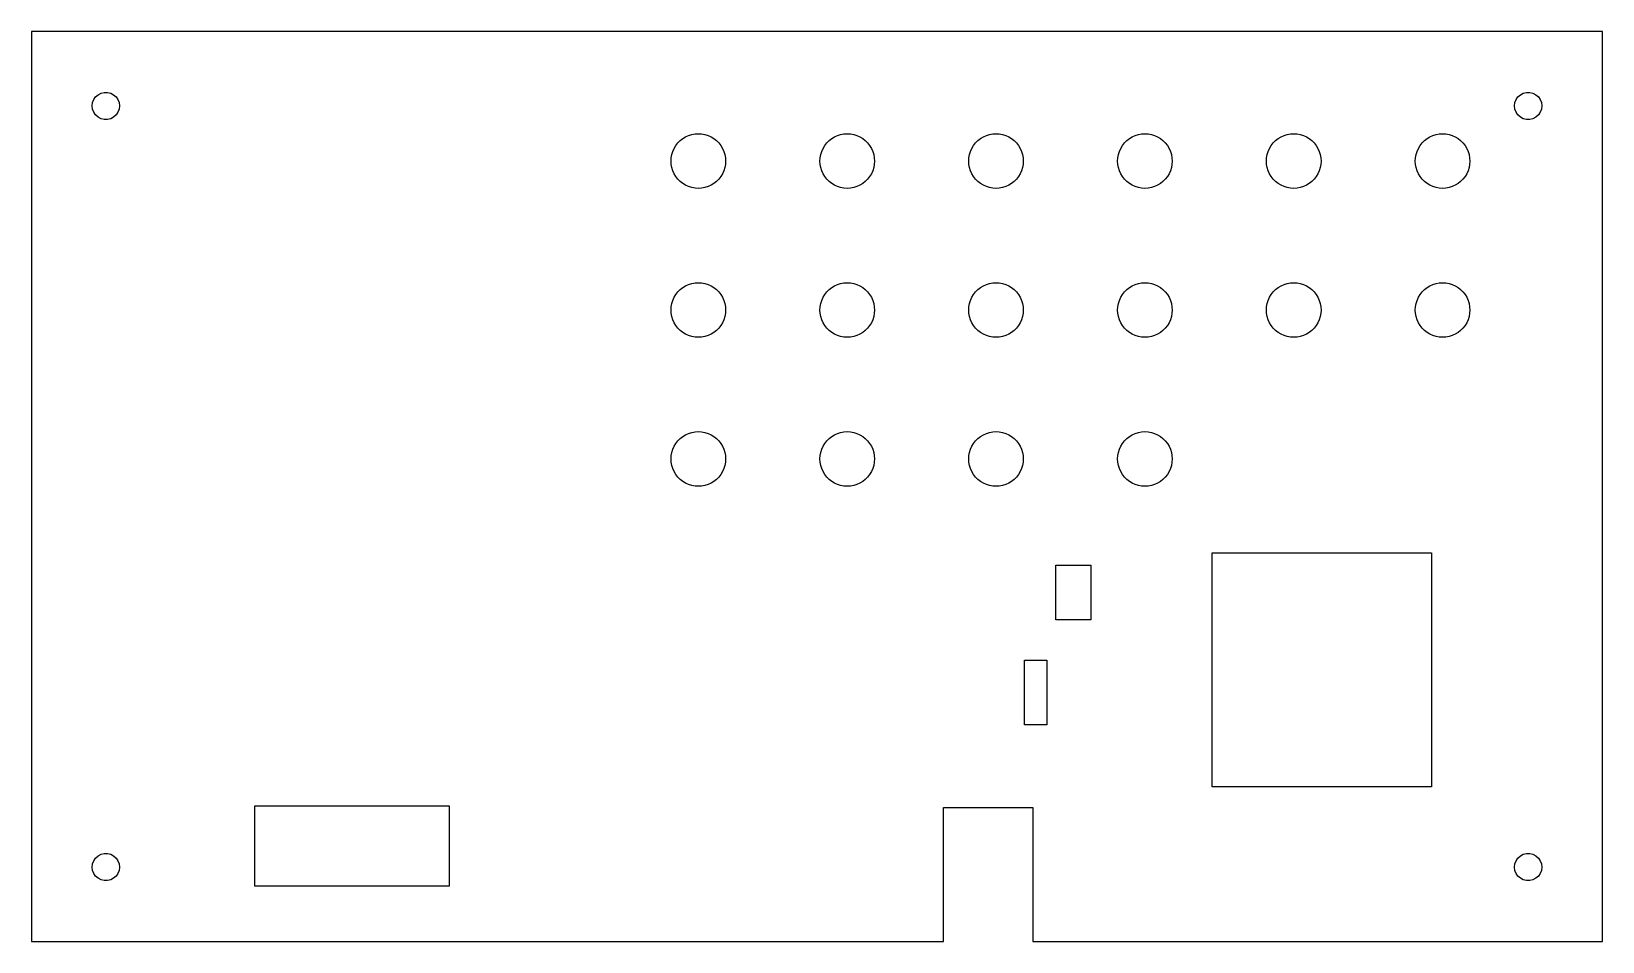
# Model space of a CAD drawing. Header units: metres. Extents: x -5 to 185, y -120 to -10.
import ezdxf

# ---------------------------------------------------------------- set-up
doc = ezdxf.new("R2010")
doc.units = ezdxf.units.M

msp = doc.modelspace()

# ---------------------------------------------------------------- linework, layer by layer
for p, q in [((185, -10), (-5, -10)), ((-5, -10), (-5, -120)), ((185, -120), (185, -10)), ((2.35, -19), (2.3979, -18.6051)), ((2.3979, -19.3949), (2.35, -19)), ((2.3979, -18.6051), (2.539, -18.2332)), ((2.539, -18.2332), (2.7649, -17.9058)), ((2.7649, -17.9058), (3.0627, -17.6421)), ((3.0627, -17.6421), (3.4149, -17.4572)), ((3.4149, -17.4572), (3.8011, -17.362)), ((3.8011, -17.362), (4.1989, -17.362)), ((4.1989, -17.362), (4.5851, -17.4572)), ((4.5851, -17.4572), (4.9373, -17.6421)), ((4.9373, -17.6421), (5.235, -17.9058)), ((5.235, -17.9058), (5.461, -18.2332)), ((5.461, -18.2332), (5.6021, -18.6051)), ((5.6021, -18.6051), (5.65, -19)), ((5.65, -19), (5.6021, -19.3949)), ((174.35, -19), (174.398, -18.6051)), ((174.398, -19.3949), (174.35, -19)), ((174.398, -18.6051), (174.539, -18.2332)), ((174.539, -18.2332), (174.765, -17.9058)), ((174.765, -17.9058), (175.063, -17.6421)), ((175.063, -17.6421), (175.415, -17.4572)), ((175.415, -17.4572), (175.801, -17.362)), ((175.801, -17.362), (176.199, -17.362)), ((176.199, -17.362), (176.585, -17.4572)), ((176.585, -17.4572), (176.937, -17.6421)), ((176.937, -17.6421), (177.235, -17.9058)), ((177.235, -17.9058), (177.461, -18.2332)), ((177.461, -18.2332), (177.602, -18.6051)), ((177.602, -18.6051), (177.65, -19)), ((177.65, -19), (177.602, -19.3949)), ((2.539, -19.7668), (2.3979, -19.3949)), ((2.7649, -20.0941), (2.539, -19.7668)), ((3.0627, -20.3579), (2.7649, -20.0941)), ((3.4149, -20.5428), (3.0627, -20.3579)), ((3.8011, -20.638), (3.4149, -20.5428)), ((4.1989, -20.638), (3.8011, -20.638)), ((4.5851, -20.5428), (4.1989, -20.638)), ((4.9373, -20.3579), (4.5851, -20.5428)), ((5.235, -20.0941), (4.9373, -20.3579)), ((5.461, -19.7668), (5.235, -20.0941)), ((5.6021, -19.3949), (5.461, -19.7668)), ((174.539, -19.7668), (174.398, -19.3949)), ((174.765, -20.0941), (174.539, -19.7668)), ((175.063, -20.3579), (174.765, -20.0941)), ((175.415, -20.5428), (175.063, -20.3579)), ((175.801, -20.638), (175.415, -20.5428)), ((176.199, -20.638), (175.801, -20.638)), ((176.585, -20.5428), (176.199, -20.638)), ((176.937, -20.3579), (176.585, -20.5428)), ((177.235, -20.0941), (176.937, -20.3579)), ((177.461, -19.7668), (177.235, -20.0941)), ((177.602, -19.3949), (177.461, -19.7668)), ((73.7754, -22.9541), (74.1164, -22.748)), ((74.1164, -22.748), (74.4798, -22.5844)), ((74.4798, -22.5844), (74.8603, -22.4659)), ((74.8603, -22.4659), (75.2522, -22.3941)), ((75.2522, -22.3941), (75.65, -22.37)), ((75.65, -22.37), (76.0478, -22.3941)), ((76.0478, -22.3941), (76.4397, -22.4659)), ((76.4397, -22.4659), (76.8202, -22.5844)), ((76.8202, -22.5844), (77.1836, -22.748)), ((77.1836, -22.748), (77.5246, -22.9541)), ((91.7754, -22.9541), (92.1164, -22.748)), ((92.1164, -22.748), (92.4798, -22.5844)), ((92.4798, -22.5844), (92.8603, -22.4659)), ((92.8603, -22.4659), (93.2522, -22.3941)), ((93.2522, -22.3941), (93.65, -22.37)), ((93.65, -22.37), (94.0478, -22.3941)), ((94.0478, -22.3941), (94.4397, -22.4659)), ((94.4397, -22.4659), (94.8202, -22.5844)), ((94.8202, -22.5844), (95.1836, -22.748)), ((95.1836, -22.748), (95.5246, -22.9541)), ((109.775, -22.9541), (110.116, -22.748)), ((110.116, -22.748), (110.48, -22.5844)), ((110.48, -22.5844), (110.86, -22.4659)), ((110.86, -22.4659), (111.252, -22.3941)), ((111.252, -22.3941), (111.65, -22.37)), ((111.65, -22.37), (112.048, -22.3941)), ((112.048, -22.3941), (112.44, -22.4659)), ((112.44, -22.4659), (112.82, -22.5844)), ((112.82, -22.5844), (113.184, -22.748)), ((113.184, -22.748), (113.525, -22.9541)), ((127.775, -22.9541), (128.116, -22.748)), ((128.116, -22.748), (128.48, -22.5844)), ((128.48, -22.5844), (128.86, -22.4659)), ((128.86, -22.4659), (129.252, -22.3941)), ((129.252, -22.3941), (129.65, -22.37)), ((129.65, -22.37), (130.048, -22.3941)), ((130.048, -22.3941), (130.44, -22.4659)), ((130.44, -22.4659), (130.82, -22.5844)), ((130.82, -22.5844), (131.184, -22.748)), ((131.184, -22.748), (131.525, -22.9541)), ((145.775, -22.9541), (146.116, -22.748)), ((146.116, -22.748), (146.48, -22.5844)), ((146.48, -22.5844), (146.86, -22.4659)), ((146.86, -22.4659), (147.252, -22.3941)), ((147.252, -22.3941), (147.65, -22.37)), ((147.65, -22.37), (148.048, -22.3941)), ((148.048, -22.3941), (148.44, -22.4659)), ((148.44, -22.4659), (148.82, -22.5844)), ((148.82, -22.5844), (149.184, -22.748)), ((149.184, -22.748), (149.525, -22.9541)), ((163.775, -22.9541), (164.116, -22.748)), ((164.116, -22.748), (164.48, -22.5844)), ((164.48, -22.5844), (164.86, -22.4659)), ((164.86, -22.4659), (165.252, -22.3941)), ((165.252, -22.3941), (165.65, -22.37)), ((165.65, -22.37), (166.048, -22.3941)), ((166.048, -22.3941), (166.44, -22.4659)), ((166.44, -22.4659), (166.82, -22.5844)), ((166.82, -22.5844), (167.184, -22.748)), ((167.184, -22.748), (167.525, -22.9541)), ((72.4459, -24.8802), (72.5644, -24.4998)), ((72.5644, -24.4998), (72.728, -24.1364)), ((72.728, -24.1364), (72.9341, -23.7954)), ((72.9341, -23.7954), (73.1799, -23.4817)), ((73.1799, -23.4817), (73.4617, -23.1999)), ((73.4617, -23.1999), (73.7754, -22.9541)), ((77.5246, -22.9541), (77.8383, -23.1999)), ((77.8383, -23.1999), (78.1201, -23.4817)), ((78.1201, -23.4817), (78.3658, -23.7954)), ((78.3658, -23.7954), (78.572, -24.1364)), ((78.572, -24.1364), (78.7355, -24.4998)), ((78.7355, -24.4998), (78.8541, -24.8802)), ((90.4459, -24.8802), (90.5644, -24.4998)), ((90.5644, -24.4998), (90.728, -24.1364)), ((90.728, -24.1364), (90.9341, -23.7954)), ((90.9341, -23.7954), (91.1799, -23.4817)), ((91.1799, -23.4817), (91.4617, -23.1999)), ((91.4617, -23.1999), (91.7754, -22.9541)), ((95.5246, -22.9541), (95.8383, -23.1999)), ((95.8383, -23.1999), (96.1201, -23.4817)), ((96.1201, -23.4817), (96.3658, -23.7954)), ((96.3658, -23.7954), (96.572, -24.1364)), ((96.572, -24.1364), (96.7355, -24.4998)), ((96.7355, -24.4998), (96.8541, -24.8802)), ((108.446, -24.8802), (108.564, -24.4998)), ((108.564, -24.4998), (108.728, -24.1364)), ((108.728, -24.1364), (108.934, -23.7954)), ((108.934, -23.7954), (109.18, -23.4817)), ((109.18, -23.4817), (109.462, -23.1999)), ((109.462, -23.1999), (109.775, -22.9541)), ((113.525, -22.9541), (113.838, -23.1999)), ((113.838, -23.1999), (114.12, -23.4817)), ((114.12, -23.4817), (114.366, -23.7954)), ((114.366, -23.7954), (114.572, -24.1364)), ((114.572, -24.1364), (114.736, -24.4998)), ((114.736, -24.4998), (114.854, -24.8802)), ((126.446, -24.8802), (126.564, -24.4998)), ((126.564, -24.4998), (126.728, -24.1364)), ((126.728, -24.1364), (126.934, -23.7954)), ((126.934, -23.7954), (127.18, -23.4817)), ((127.18, -23.4817), (127.462, -23.1999)), ((127.462, -23.1999), (127.775, -22.9541)), ((131.525, -22.9541), (131.838, -23.1999)), ((131.838, -23.1999), (132.12, -23.4817)), ((132.12, -23.4817), (132.366, -23.7954)), ((132.366, -23.7954), (132.572, -24.1364)), ((132.572, -24.1364), (132.736, -24.4998)), ((132.736, -24.4998), (132.854, -24.8802)), ((144.446, -24.8802), (144.564, -24.4998)), ((144.564, -24.4998), (144.728, -24.1364)), ((144.728, -24.1364), (144.934, -23.7954)), ((144.934, -23.7954), (145.18, -23.4817)), ((145.18, -23.4817), (145.462, -23.1999)), ((145.462, -23.1999), (145.775, -22.9541)), ((149.525, -22.9541), (149.838, -23.1999)), ((149.838, -23.1999), (150.12, -23.4817)), ((150.12, -23.4817), (150.366, -23.7954)), ((150.366, -23.7954), (150.572, -24.1364)), ((150.572, -24.1364), (150.736, -24.4998)), ((150.736, -24.4998), (150.854, -24.8802)), ((162.446, -24.8802), (162.564, -24.4998)), ((162.564, -24.4998), (162.728, -24.1364)), ((162.728, -24.1364), (162.934, -23.7954)), ((162.934, -23.7954), (163.18, -23.4817)), ((163.18, -23.4817), (163.462, -23.1999)), ((163.462, -23.1999), (163.775, -22.9541)), ((167.525, -22.9541), (167.838, -23.1999)), ((167.838, -23.1999), (168.12, -23.4817)), ((168.12, -23.4817), (168.366, -23.7954)), ((168.366, -23.7954), (168.572, -24.1364)), ((168.572, -24.1364), (168.736, -24.4998)), ((168.736, -24.4998), (168.854, -24.8802)), ((72.35, -25.67), (72.3741, -25.2722)), ((72.3741, -26.0678), (72.35, -25.67)), ((72.3741, -25.2722), (72.4459, -24.8802)), ((72.4459, -26.4597), (72.3741, -26.0678)), ((72.5644, -26.8402), (72.4459, -26.4597)), ((78.8541, -26.4597), (78.7355, -26.8402)), ((78.8541, -24.8802), (78.9259, -25.2722)), ((78.9259, -26.0678), (78.8541, -26.4597)), ((78.9259, -25.2722), (78.95, -25.67)), ((78.95, -25.67), (78.9259, -26.0678)), ((90.35, -25.67), (90.3741, -25.2722)), ((90.3741, -26.0678), (90.35, -25.67)), ((90.3741, -25.2722), (90.4459, -24.8802)), ((90.4459, -26.4597), (90.3741, -26.0678)), ((90.5644, -26.8402), (90.4459, -26.4597)), ((96.8541, -26.4597), (96.7355, -26.8402)), ((96.8541, -24.8802), (96.9259, -25.2722)), ((96.9259, -26.0678), (96.8541, -26.4597)), ((96.9259, -25.2722), (96.95, -25.67)), ((96.95, -25.67), (96.9259, -26.0678)), ((108.35, -25.67), (108.374, -25.2722)), ((108.374, -26.0678), (108.35, -25.67)), ((108.374, -25.2722), (108.446, -24.8802)), ((108.446, -26.4597), (108.374, -26.0678)), ((108.564, -26.8402), (108.446, -26.4597)), ((114.854, -26.4597), (114.736, -26.8402)), ((114.854, -24.8802), (114.926, -25.2722)), ((114.926, -26.0678), (114.854, -26.4597)), ((114.926, -25.2722), (114.95, -25.67)), ((114.95, -25.67), (114.926, -26.0678)), ((126.35, -25.67), (126.374, -25.2722)), ((126.374, -26.0678), (126.35, -25.67)), ((126.374, -25.2722), (126.446, -24.8802)), ((126.446, -26.4597), (126.374, -26.0678)), ((126.564, -26.8402), (126.446, -26.4597)), ((132.854, -26.4597), (132.736, -26.8402)), ((132.854, -24.8802), (132.926, -25.2722)), ((132.926, -26.0678), (132.854, -26.4597)), ((132.926, -25.2722), (132.95, -25.67)), ((132.95, -25.67), (132.926, -26.0678)), ((144.35, -25.67), (144.374, -25.2722)), ((144.374, -26.0678), (144.35, -25.67)), ((144.374, -25.2722), (144.446, -24.8802)), ((144.446, -26.4597), (144.374, -26.0678)), ((144.564, -26.8402), (144.446, -26.4597)), ((150.854, -26.4597), (150.736, -26.8402)), ((150.854, -24.8802), (150.926, -25.2722)), ((150.926, -26.0678), (150.854, -26.4597)), ((150.926, -25.2722), (150.95, -25.67)), ((150.95, -25.67), (150.926, -26.0678)), ((162.35, -25.67), (162.374, -25.2722)), ((162.374, -26.0678), (162.35, -25.67)), ((162.374, -25.2722), (162.446, -24.8802)), ((162.446, -26.4597), (162.374, -26.0678)), ((162.564, -26.8402), (162.446, -26.4597)), ((168.854, -26.4597), (168.736, -26.8402)), ((168.854, -24.8802), (168.926, -25.2722)), ((168.926, -26.0678), (168.854, -26.4597)), ((168.926, -25.2722), (168.95, -25.67)), ((168.95, -25.67), (168.926, -26.0678)), ((72.728, -27.2036), (72.5644, -26.8402)), ((72.9341, -27.5446), (72.728, -27.2036)), ((73.1799, -27.8583), (72.9341, -27.5446)), ((73.4617, -28.1401), (73.1799, -27.8583)), ((73.7754, -28.3858), (73.4617, -28.1401)), ((74.1164, -28.592), (73.7754, -28.3858)), ((77.5246, -28.3858), (77.1836, -28.592)), ((77.8383, -28.1401), (77.5246, -28.3858)), ((78.1201, -27.8583), (77.8383, -28.1401)), ((78.3658, -27.5446), (78.1201, -27.8583)), ((78.572, -27.2036), (78.3658, -27.5446)), ((78.7355, -26.8402), (78.572, -27.2036)), ((90.728, -27.2036), (90.5644, -26.8402)), ((90.9341, -27.5446), (90.728, -27.2036)), ((91.1799, -27.8583), (90.9341, -27.5446)), ((91.4617, -28.1401), (91.1799, -27.8583)), ((91.7754, -28.3858), (91.4617, -28.1401)), ((92.1164, -28.592), (91.7754, -28.3858)), ((95.5246, -28.3858), (95.1836, -28.592)), ((95.8383, -28.1401), (95.5246, -28.3858)), ((96.1201, -27.8583), (95.8383, -28.1401)), ((96.3658, -27.5446), (96.1201, -27.8583)), ((96.572, -27.2036), (96.3658, -27.5446)), ((96.7355, -26.8402), (96.572, -27.2036)), ((108.728, -27.2036), (108.564, -26.8402)), ((108.934, -27.5446), (108.728, -27.2036)), ((109.18, -27.8583), (108.934, -27.5446)), ((109.462, -28.1401), (109.18, -27.8583)), ((109.775, -28.3858), (109.462, -28.1401)), ((110.116, -28.592), (109.775, -28.3858)), ((113.525, -28.3858), (113.184, -28.592)), ((113.838, -28.1401), (113.525, -28.3858)), ((114.12, -27.8583), (113.838, -28.1401)), ((114.366, -27.5446), (114.12, -27.8583)), ((114.572, -27.2036), (114.366, -27.5446)), ((114.736, -26.8402), (114.572, -27.2036)), ((126.728, -27.2036), (126.564, -26.8402)), ((126.934, -27.5446), (126.728, -27.2036)), ((127.18, -27.8583), (126.934, -27.5446)), ((127.462, -28.1401), (127.18, -27.8583)), ((127.775, -28.3858), (127.462, -28.1401)), ((128.116, -28.592), (127.775, -28.3858)), ((131.525, -28.3858), (131.184, -28.592)), ((131.838, -28.1401), (131.525, -28.3858)), ((132.12, -27.8583), (131.838, -28.1401)), ((132.366, -27.5446), (132.12, -27.8583)), ((132.572, -27.2036), (132.366, -27.5446)), ((132.736, -26.8402), (132.572, -27.2036)), ((144.728, -27.2036), (144.564, -26.8402)), ((144.934, -27.5446), (144.728, -27.2036)), ((145.18, -27.8583), (144.934, -27.5446)), ((145.462, -28.1401), (145.18, -27.8583)), ((145.775, -28.3858), (145.462, -28.1401)), ((146.116, -28.592), (145.775, -28.3858)), ((149.525, -28.3858), (149.184, -28.592)), ((149.838, -28.1401), (149.525, -28.3858)), ((150.12, -27.8583), (149.838, -28.1401)), ((150.366, -27.5446), (150.12, -27.8583)), ((150.572, -27.2036), (150.366, -27.5446)), ((150.736, -26.8402), (150.572, -27.2036)), ((162.728, -27.2036), (162.564, -26.8402)), ((162.934, -27.5446), (162.728, -27.2036)), ((163.18, -27.8583), (162.934, -27.5446)), ((163.462, -28.1401), (163.18, -27.8583)), ((163.775, -28.3858), (163.462, -28.1401)), ((164.116, -28.592), (163.775, -28.3858)), ((167.525, -28.3858), (167.184, -28.592)), ((167.838, -28.1401), (167.525, -28.3858)), ((168.12, -27.8583), (167.838, -28.1401)), ((168.366, -27.5446), (168.12, -27.8583)), ((168.572, -27.2036), (168.366, -27.5446)), ((168.736, -26.8402), (168.572, -27.2036)), ((74.4798, -28.7556), (74.1164, -28.592)), ((74.8603, -28.8741), (74.4798, -28.7556)), ((75.2522, -28.9459), (74.8603, -28.8741)), ((75.65, -28.97), (75.2522, -28.9459)), ((76.0478, -28.9459), (75.65, -28.97)), ((76.4397, -28.8741), (76.0478, -28.9459)), ((76.8202, -28.7556), (76.4397, -28.8741)), ((77.1836, -28.592), (76.8202, -28.7556)), ((92.4798, -28.7556), (92.1164, -28.592)), ((92.8603, -28.8741), (92.4798, -28.7556)), ((93.2522, -28.9459), (92.8603, -28.8741)), ((93.65, -28.97), (93.2522, -28.9459)), ((94.0478, -28.9459), (93.65, -28.97)), ((94.4397, -28.8741), (94.0478, -28.9459)), ((94.8202, -28.7556), (94.4397, -28.8741)), ((95.1836, -28.592), (94.8202, -28.7556)), ((110.48, -28.7556), (110.116, -28.592)), ((110.86, -28.8741), (110.48, -28.7556)), ((111.252, -28.9459), (110.86, -28.8741)), ((111.65, -28.97), (111.252, -28.9459)), ((112.048, -28.9459), (111.65, -28.97)), ((112.44, -28.8741), (112.048, -28.9459)), ((112.82, -28.7556), (112.44, -28.8741)), ((113.184, -28.592), (112.82, -28.7556)), ((128.48, -28.7556), (128.116, -28.592)), ((128.86, -28.8741), (128.48, -28.7556)), ((129.252, -28.9459), (128.86, -28.8741)), ((129.65, -28.97), (129.252, -28.9459)), ((130.048, -28.9459), (129.65, -28.97)), ((130.44, -28.8741), (130.048, -28.9459)), ((130.82, -28.7556), (130.44, -28.8741)), ((131.184, -28.592), (130.82, -28.7556)), ((146.48, -28.7556), (146.116, -28.592)), ((146.86, -28.8741), (146.48, -28.7556)), ((147.252, -28.9459), (146.86, -28.8741)), ((147.65, -28.97), (147.252, -28.9459)), ((148.048, -28.9459), (147.65, -28.97)), ((148.44, -28.8741), (148.048, -28.9459)), ((148.82, -28.7556), (148.44, -28.8741)), ((149.184, -28.592), (148.82, -28.7556)), ((164.48, -28.7556), (164.116, -28.592)), ((164.86, -28.8741), (164.48, -28.7556)), ((165.252, -28.9459), (164.86, -28.8741)), ((165.65, -28.97), (165.252, -28.9459)), ((166.048, -28.9459), (165.65, -28.97)), ((166.44, -28.8741), (166.048, -28.9459)), ((166.82, -28.7556), (166.44, -28.8741)), ((167.184, -28.592), (166.82, -28.7556)), ((72.728, -42.1364), (72.9341, -41.7954)), ((72.9341, -41.7954), (73.1799, -41.4817)), ((73.1799, -41.4817), (73.4617, -41.1999)), ((73.4617, -41.1999), (73.7754, -40.9541)), ((73.7754, -40.9541), (74.1164, -40.748)), ((74.1164, -40.748), (74.4798, -40.5844)), ((74.4798, -40.5844), (74.8603, -40.4659)), ((74.8603, -40.4659), (75.2522, -40.3941)), ((75.2522, -40.3941), (75.65, -40.37)), ((75.65, -40.37), (76.0478, -40.3941)), ((76.0478, -40.3941), (76.4397, -40.4659)), ((76.4397, -40.4659), (76.8202, -40.5844)), ((76.8202, -40.5844), (77.1836, -40.748)), ((77.1836, -40.748), (77.5246, -40.9541)), ((77.5246, -40.9541), (77.8383, -41.1999)), ((77.8383, -41.1999), (78.1201, -41.4817)), ((78.1201, -41.4817), (78.3658, -41.7954)), ((78.3658, -41.7954), (78.572, -42.1364)), ((90.728, -42.1364), (90.9341, -41.7954)), ((90.9341, -41.7954), (91.1799, -41.4817)), ((91.1799, -41.4817), (91.4617, -41.1999)), ((91.4617, -41.1999), (91.7754, -40.9541)), ((91.7754, -40.9541), (92.1164, -40.748)), ((92.1164, -40.748), (92.4798, -40.5844)), ((92.4798, -40.5844), (92.8603, -40.4659)), ((92.8603, -40.4659), (93.2522, -40.3941)), ((93.2522, -40.3941), (93.65, -40.37)), ((93.65, -40.37), (94.0478, -40.3941)), ((94.0478, -40.3941), (94.4397, -40.4659)), ((94.4397, -40.4659), (94.8202, -40.5844)), ((94.8202, -40.5844), (95.1836, -40.748)), ((95.1836, -40.748), (95.5246, -40.9541)), ((95.5246, -40.9541), (95.8383, -41.1999)), ((95.8383, -41.1999), (96.1201, -41.4817)), ((96.1201, -41.4817), (96.3658, -41.7954)), ((96.3658, -41.7954), (96.572, -42.1364)), ((108.728, -42.1364), (108.934, -41.7954)), ((108.934, -41.7954), (109.18, -41.4817)), ((109.18, -41.4817), (109.462, -41.1999)), ((109.462, -41.1999), (109.775, -40.9541)), ((109.775, -40.9541), (110.116, -40.748)), ((110.116, -40.748), (110.48, -40.5844)), ((110.48, -40.5844), (110.86, -40.4659)), ((110.86, -40.4659), (111.252, -40.3941)), ((111.252, -40.3941), (111.65, -40.37)), ((111.65, -40.37), (112.048, -40.3941)), ((112.048, -40.3941), (112.44, -40.4659)), ((112.44, -40.4659), (112.82, -40.5844)), ((112.82, -40.5844), (113.184, -40.748)), ((113.184, -40.748), (113.525, -40.9541)), ((113.525, -40.9541), (113.838, -41.1999)), ((113.838, -41.1999), (114.12, -41.4817)), ((114.12, -41.4817), (114.366, -41.7954)), ((114.366, -41.7954), (114.572, -42.1364)), ((126.728, -42.1364), (126.934, -41.7954)), ((126.934, -41.7954), (127.18, -41.4817)), ((127.18, -41.4817), (127.462, -41.1999)), ((127.462, -41.1999), (127.775, -40.9541)), ((127.775, -40.9541), (128.116, -40.748)), ((128.116, -40.748), (128.48, -40.5844)), ((128.48, -40.5844), (128.86, -40.4659)), ((128.86, -40.4659), (129.252, -40.3941)), ((129.252, -40.3941), (129.65, -40.37)), ((129.65, -40.37), (130.048, -40.3941)), ((130.048, -40.3941), (130.44, -40.4659)), ((130.44, -40.4659), (130.82, -40.5844)), ((130.82, -40.5844), (131.184, -40.748)), ((131.184, -40.748), (131.525, -40.9541)), ((131.525, -40.9541), (131.838, -41.1999)), ((131.838, -41.1999), (132.12, -41.4817)), ((132.12, -41.4817), (132.366, -41.7954)), ((132.366, -41.7954), (132.572, -42.1364)), ((144.728, -42.1364), (144.934, -41.7954)), ((144.934, -41.7954), (145.18, -41.4817)), ((145.18, -41.4817), (145.462, -41.1999)), ((145.462, -41.1999), (145.775, -40.9541)), ((145.775, -40.9541), (146.116, -40.748)), ((146.116, -40.748), (146.48, -40.5844)), ((146.48, -40.5844), (146.86, -40.4659)), ((146.86, -40.4659), (147.252, -40.3941)), ((147.252, -40.3941), (147.65, -40.37)), ((147.65, -40.37), (148.048, -40.3941)), ((148.048, -40.3941), (148.44, -40.4659)), ((148.44, -40.4659), (148.82, -40.5844)), ((148.82, -40.5844), (149.184, -40.748)), ((149.184, -40.748), (149.525, -40.9541)), ((149.525, -40.9541), (149.838, -41.1999)), ((149.838, -41.1999), (150.12, -41.4817)), ((150.12, -41.4817), (150.366, -41.7954)), ((150.366, -41.7954), (150.572, -42.1364)), ((162.728, -42.1364), (162.934, -41.7954)), ((162.934, -41.7954), (163.18, -41.4817)), ((163.18, -41.4817), (163.462, -41.1999)), ((163.462, -41.1999), (163.775, -40.9541)), ((163.775, -40.9541), (164.116, -40.748)), ((164.116, -40.748), (164.48, -40.5844)), ((164.48, -40.5844), (164.86, -40.4659)), ((164.86, -40.4659), (165.252, -40.3941)), ((165.252, -40.3941), (165.65, -40.37)), ((165.65, -40.37), (166.048, -40.3941)), ((166.048, -40.3941), (166.44, -40.4659)), ((166.44, -40.4659), (166.82, -40.5844)), ((166.82, -40.5844), (167.184, -40.748)), ((167.184, -40.748), (167.525, -40.9541)), ((167.525, -40.9541), (167.838, -41.1999)), ((167.838, -41.1999), (168.12, -41.4817)), ((168.12, -41.4817), (168.366, -41.7954)), ((168.366, -41.7954), (168.572, -42.1364)), ((72.35, -43.67), (72.3741, -43.2722)), ((72.3741, -44.0678), (72.35, -43.67)), ((72.3741, -43.2722), (72.4459, -42.8802)), ((72.4459, -42.8802), (72.5644, -42.4998)), ((72.5644, -42.4998), (72.728, -42.1364)), ((78.572, -42.1364), (78.7355, -42.4998)), ((78.7355, -42.4998), (78.8541, -42.8802)), ((78.8541, -42.8802), (78.9259, -43.2722)), ((78.9259, -43.2722), (78.95, -43.67)), ((78.95, -43.67), (78.9259, -44.0678)), ((90.35, -43.67), (90.3741, -43.2722)), ((90.3741, -44.0678), (90.35, -43.67)), ((90.3741, -43.2722), (90.4459, -42.8802)), ((90.4459, -42.8802), (90.5644, -42.4998)), ((90.5644, -42.4998), (90.728, -42.1364)), ((96.572, -42.1364), (96.7355, -42.4998)), ((96.7355, -42.4998), (96.8541, -42.8802)), ((96.8541, -42.8802), (96.9259, -43.2722)), ((96.9259, -43.2722), (96.95, -43.67)), ((96.95, -43.67), (96.9259, -44.0678)), ((108.35, -43.67), (108.374, -43.2722)), ((108.374, -44.0678), (108.35, -43.67)), ((108.374, -43.2722), (108.446, -42.8802)), ((108.446, -42.8802), (108.564, -42.4998)), ((108.564, -42.4998), (108.728, -42.1364)), ((114.572, -42.1364), (114.736, -42.4998)), ((114.736, -42.4998), (114.854, -42.8802)), ((114.854, -42.8802), (114.926, -43.2722)), ((114.926, -43.2722), (114.95, -43.67)), ((114.95, -43.67), (114.926, -44.0678)), ((126.35, -43.67), (126.374, -43.2722)), ((126.374, -44.0678), (126.35, -43.67)), ((126.374, -43.2722), (126.446, -42.8802)), ((126.446, -42.8802), (126.564, -42.4998)), ((126.564, -42.4998), (126.728, -42.1364)), ((132.572, -42.1364), (132.736, -42.4998)), ((132.736, -42.4998), (132.854, -42.8802)), ((132.854, -42.8802), (132.926, -43.2722)), ((132.926, -43.2722), (132.95, -43.67)), ((132.95, -43.67), (132.926, -44.0678)), ((144.35, -43.67), (144.374, -43.2722)), ((144.374, -44.0678), (144.35, -43.67)), ((144.374, -43.2722), (144.446, -42.8802)), ((144.446, -42.8802), (144.564, -42.4998)), ((144.564, -42.4998), (144.728, -42.1364)), ((150.572, -42.1364), (150.736, -42.4998)), ((150.736, -42.4998), (150.854, -42.8802)), ((150.854, -42.8802), (150.926, -43.2722)), ((150.926, -43.2722), (150.95, -43.67)), ((150.95, -43.67), (150.926, -44.0678)), ((162.35, -43.67), (162.374, -43.2722)), ((162.374, -44.0678), (162.35, -43.67)), ((162.374, -43.2722), (162.446, -42.8802)), ((162.446, -42.8802), (162.564, -42.4998)), ((162.564, -42.4998), (162.728, -42.1364)), ((168.572, -42.1364), (168.736, -42.4998)), ((168.736, -42.4998), (168.854, -42.8802)), ((168.854, -42.8802), (168.926, -43.2722)), ((168.926, -43.2722), (168.95, -43.67)), ((168.95, -43.67), (168.926, -44.0678)), ((72.4459, -44.4597), (72.3741, -44.0678)), ((72.5644, -44.8402), (72.4459, -44.4597)), ((72.728, -45.2036), (72.5644, -44.8402)), ((72.9341, -45.5446), (72.728, -45.2036)), ((73.1799, -45.8583), (72.9341, -45.5446)), ((78.3658, -45.5446), (78.1201, -45.8583)), ((78.572, -45.2036), (78.3658, -45.5446)), ((78.7355, -44.8402), (78.572, -45.2036)), ((78.8541, -44.4597), (78.7355, -44.8402)), ((78.9259, -44.0678), (78.8541, -44.4597)), ((90.4459, -44.4597), (90.3741, -44.0678)), ((90.5644, -44.8402), (90.4459, -44.4597)), ((90.728, -45.2036), (90.5644, -44.8402)), ((90.9341, -45.5446), (90.728, -45.2036)), ((91.1799, -45.8583), (90.9341, -45.5446)), ((96.3658, -45.5446), (96.1201, -45.8583)), ((96.572, -45.2036), (96.3658, -45.5446)), ((96.7355, -44.8402), (96.572, -45.2036)), ((96.8541, -44.4597), (96.7355, -44.8402)), ((96.9259, -44.0678), (96.8541, -44.4597)), ((108.446, -44.4597), (108.374, -44.0678)), ((108.564, -44.8402), (108.446, -44.4597)), ((108.728, -45.2036), (108.564, -44.8402)), ((108.934, -45.5446), (108.728, -45.2036)), ((109.18, -45.8583), (108.934, -45.5446)), ((114.366, -45.5446), (114.12, -45.8583)), ((114.572, -45.2036), (114.366, -45.5446)), ((114.736, -44.8402), (114.572, -45.2036)), ((114.854, -44.4597), (114.736, -44.8402)), ((114.926, -44.0678), (114.854, -44.4597)), ((126.446, -44.4597), (126.374, -44.0678)), ((126.564, -44.8402), (126.446, -44.4597)), ((126.728, -45.2036), (126.564, -44.8402)), ((126.934, -45.5446), (126.728, -45.2036)), ((127.18, -45.8583), (126.934, -45.5446)), ((132.366, -45.5446), (132.12, -45.8583)), ((132.572, -45.2036), (132.366, -45.5446)), ((132.736, -44.8402), (132.572, -45.2036)), ((132.854, -44.4597), (132.736, -44.8402)), ((132.926, -44.0678), (132.854, -44.4597)), ((144.446, -44.4597), (144.374, -44.0678)), ((144.564, -44.8402), (144.446, -44.4597)), ((144.728, -45.2036), (144.564, -44.8402)), ((144.934, -45.5446), (144.728, -45.2036)), ((145.18, -45.8583), (144.934, -45.5446)), ((150.366, -45.5446), (150.12, -45.8583)), ((150.572, -45.2036), (150.366, -45.5446)), ((150.736, -44.8402), (150.572, -45.2036)), ((150.854, -44.4597), (150.736, -44.8402)), ((150.926, -44.0678), (150.854, -44.4597)), ((162.446, -44.4597), (162.374, -44.0678)), ((162.564, -44.8402), (162.446, -44.4597)), ((162.728, -45.2036), (162.564, -44.8402)), ((162.934, -45.5446), (162.728, -45.2036)), ((163.18, -45.8583), (162.934, -45.5446)), ((168.366, -45.5446), (168.12, -45.8583)), ((168.572, -45.2036), (168.366, -45.5446)), ((168.736, -44.8402), (168.572, -45.2036)), ((168.854, -44.4597), (168.736, -44.8402)), ((168.926, -44.0678), (168.854, -44.4597)), ((73.4617, -46.1401), (73.1799, -45.8583)), ((73.7754, -46.3858), (73.4617, -46.1401)), ((74.1164, -46.592), (73.7754, -46.3858)), ((74.4798, -46.7556), (74.1164, -46.592)), ((74.8603, -46.8741), (74.4798, -46.7556)), ((75.2522, -46.9459), (74.8603, -46.8741)), ((75.65, -46.97), (75.2522, -46.9459)), ((76.0478, -46.9459), (75.65, -46.97)), ((76.4397, -46.8741), (76.0478, -46.9459)), ((76.8202, -46.7556), (76.4397, -46.8741)), ((77.1836, -46.592), (76.8202, -46.7556)), ((77.5246, -46.3858), (77.1836, -46.592)), ((77.8383, -46.1401), (77.5246, -46.3858)), ((78.1201, -45.8583), (77.8383, -46.1401)), ((91.4617, -46.1401), (91.1799, -45.8583)), ((91.7754, -46.3858), (91.4617, -46.1401)), ((92.1164, -46.592), (91.7754, -46.3858)), ((92.4798, -46.7556), (92.1164, -46.592)), ((92.8603, -46.8741), (92.4798, -46.7556)), ((93.2522, -46.9459), (92.8603, -46.8741)), ((93.65, -46.97), (93.2522, -46.9459)), ((94.0478, -46.9459), (93.65, -46.97)), ((94.4397, -46.8741), (94.0478, -46.9459)), ((94.8202, -46.7556), (94.4397, -46.8741)), ((95.1836, -46.592), (94.8202, -46.7556)), ((95.5246, -46.3858), (95.1836, -46.592)), ((95.8383, -46.1401), (95.5246, -46.3858)), ((96.1201, -45.8583), (95.8383, -46.1401)), ((109.462, -46.1401), (109.18, -45.8583)), ((109.775, -46.3858), (109.462, -46.1401)), ((110.116, -46.592), (109.775, -46.3858)), ((110.48, -46.7556), (110.116, -46.592)), ((110.86, -46.8741), (110.48, -46.7556)), ((111.252, -46.9459), (110.86, -46.8741)), ((111.65, -46.97), (111.252, -46.9459)), ((112.048, -46.9459), (111.65, -46.97)), ((112.44, -46.8741), (112.048, -46.9459)), ((112.82, -46.7556), (112.44, -46.8741)), ((113.184, -46.592), (112.82, -46.7556)), ((113.525, -46.3858), (113.184, -46.592)), ((113.838, -46.1401), (113.525, -46.3858)), ((114.12, -45.8583), (113.838, -46.1401)), ((127.462, -46.1401), (127.18, -45.8583)), ((127.775, -46.3858), (127.462, -46.1401)), ((128.116, -46.592), (127.775, -46.3858)), ((128.48, -46.7556), (128.116, -46.592)), ((128.86, -46.8741), (128.48, -46.7556)), ((129.252, -46.9459), (128.86, -46.8741)), ((129.65, -46.97), (129.252, -46.9459)), ((130.048, -46.9459), (129.65, -46.97)), ((130.44, -46.8741), (130.048, -46.9459)), ((130.82, -46.7556), (130.44, -46.8741)), ((131.184, -46.592), (130.82, -46.7556)), ((131.525, -46.3858), (131.184, -46.592)), ((131.838, -46.1401), (131.525, -46.3858)), ((132.12, -45.8583), (131.838, -46.1401)), ((145.462, -46.1401), (145.18, -45.8583)), ((145.775, -46.3858), (145.462, -46.1401)), ((146.116, -46.592), (145.775, -46.3858)), ((146.48, -46.7556), (146.116, -46.592)), ((146.86, -46.8741), (146.48, -46.7556)), ((147.252, -46.9459), (146.86, -46.8741)), ((147.65, -46.97), (147.252, -46.9459)), ((148.048, -46.9459), (147.65, -46.97)), ((148.44, -46.8741), (148.048, -46.9459)), ((148.82, -46.7556), (148.44, -46.8741)), ((149.184, -46.592), (148.82, -46.7556)), ((149.525, -46.3858), (149.184, -46.592)), ((149.838, -46.1401), (149.525, -46.3858)), ((150.12, -45.8583), (149.838, -46.1401)), ((163.462, -46.1401), (163.18, -45.8583)), ((163.775, -46.3858), (163.462, -46.1401)), ((164.116, -46.592), (163.775, -46.3858)), ((164.48, -46.7556), (164.116, -46.592)), ((164.86, -46.8741), (164.48, -46.7556)), ((165.252, -46.9459), (164.86, -46.8741)), ((165.65, -46.97), (165.252, -46.9459)), ((166.048, -46.9459), (165.65, -46.97)), ((166.44, -46.8741), (166.048, -46.9459)), ((166.82, -46.7556), (166.44, -46.8741)), ((167.184, -46.592), (166.82, -46.7556)), ((167.525, -46.3858), (167.184, -46.592)), ((167.838, -46.1401), (167.525, -46.3858)), ((168.12, -45.8583), (167.838, -46.1401)), ((73.7754, -58.9541), (74.1164, -58.748)), ((74.1164, -58.748), (74.4798, -58.5844)), ((74.4798, -58.5844), (74.8603, -58.4659)), ((74.8603, -58.4659), (75.2522, -58.3941)), ((75.2522, -58.3941), (75.65, -58.37)), ((75.65, -58.37), (76.0478, -58.3941)), ((76.0478, -58.3941), (76.4397, -58.4659)), ((76.4397, -58.4659), (76.8202, -58.5844)), ((76.8202, -58.5844), (77.1836, -58.748)), ((77.1836, -58.748), (77.5246, -58.9541)), ((91.7754, -58.9541), (92.1164, -58.748)), ((92.1164, -58.748), (92.4798, -58.5844)), ((92.4798, -58.5844), (92.8603, -58.4659)), ((92.8603, -58.4659), (93.2522, -58.3941)), ((93.2522, -58.3941), (93.65, -58.37)), ((93.65, -58.37), (94.0478, -58.3941)), ((94.0478, -58.3941), (94.4397, -58.4659)), ((94.4397, -58.4659), (94.8202, -58.5844)), ((94.8202, -58.5844), (95.1836, -58.748)), ((95.1836, -58.748), (95.5246, -58.9541)), ((109.775, -58.9541), (110.116, -58.748)), ((110.116, -58.748), (110.48, -58.5844)), ((110.48, -58.5844), (110.86, -58.4659)), ((110.86, -58.4659), (111.252, -58.3941)), ((111.252, -58.3941), (111.65, -58.37)), ((111.65, -58.37), (112.048, -58.3941)), ((112.048, -58.3941), (112.44, -58.4659)), ((112.44, -58.4659), (112.82, -58.5844)), ((112.82, -58.5844), (113.184, -58.748)), ((113.184, -58.748), (113.525, -58.9541)), ((127.775, -58.9541), (128.116, -58.748)), ((128.116, -58.748), (128.48, -58.5844)), ((128.48, -58.5844), (128.86, -58.4659)), ((128.86, -58.4659), (129.252, -58.3941)), ((129.252, -58.3941), (129.65, -58.37)), ((129.65, -58.37), (130.048, -58.3941)), ((130.048, -58.3941), (130.44, -58.4659)), ((130.44, -58.4659), (130.82, -58.5844)), ((130.82, -58.5844), (131.184, -58.748)), ((131.184, -58.748), (131.525, -58.9541)), ((72.4459, -60.8802), (72.5644, -60.4998)), ((72.5644, -60.4998), (72.728, -60.1364)), ((72.728, -60.1364), (72.9341, -59.7954)), ((72.9341, -59.7954), (73.1799, -59.4817)), ((73.1799, -59.4817), (73.4617, -59.1999)), ((73.4617, -59.1999), (73.7754, -58.9541)), ((77.5246, -58.9541), (77.8383, -59.1999)), ((77.8383, -59.1999), (78.1201, -59.4817)), ((78.1201, -59.4817), (78.3658, -59.7954)), ((78.3658, -59.7954), (78.572, -60.1364)), ((78.572, -60.1364), (78.7355, -60.4998)), ((78.7355, -60.4998), (78.8541, -60.8802)), ((90.4459, -60.8802), (90.5644, -60.4998)), ((90.5644, -60.4998), (90.728, -60.1364)), ((90.728, -60.1364), (90.9341, -59.7954)), ((90.9341, -59.7954), (91.1799, -59.4817)), ((91.1799, -59.4817), (91.4617, -59.1999)), ((91.4617, -59.1999), (91.7754, -58.9541)), ((95.5246, -58.9541), (95.8383, -59.1999)), ((95.8383, -59.1999), (96.1201, -59.4817)), ((96.1201, -59.4817), (96.3658, -59.7954)), ((96.3658, -59.7954), (96.572, -60.1364)), ((96.572, -60.1364), (96.7355, -60.4998)), ((96.7355, -60.4998), (96.8541, -60.8802)), ((108.446, -60.8802), (108.564, -60.4998)), ((108.564, -60.4998), (108.728, -60.1364)), ((108.728, -60.1364), (108.934, -59.7954)), ((108.934, -59.7954), (109.18, -59.4817)), ((109.18, -59.4817), (109.462, -59.1999)), ((109.462, -59.1999), (109.775, -58.9541)), ((113.525, -58.9541), (113.838, -59.1999)), ((113.838, -59.1999), (114.12, -59.4817)), ((114.12, -59.4817), (114.366, -59.7954)), ((114.366, -59.7954), (114.572, -60.1364)), ((114.572, -60.1364), (114.736, -60.4998)), ((114.736, -60.4998), (114.854, -60.8802)), ((126.446, -60.8802), (126.564, -60.4998)), ((126.564, -60.4998), (126.728, -60.1364)), ((126.728, -60.1364), (126.934, -59.7954)), ((126.934, -59.7954), (127.18, -59.4817)), ((127.18, -59.4817), (127.462, -59.1999)), ((127.462, -59.1999), (127.775, -58.9541)), ((131.525, -58.9541), (131.838, -59.1999)), ((131.838, -59.1999), (132.12, -59.4817)), ((132.12, -59.4817), (132.366, -59.7954)), ((132.366, -59.7954), (132.572, -60.1364)), ((132.572, -60.1364), (132.736, -60.4998)), ((132.736, -60.4998), (132.854, -60.8802)), ((72.35, -61.67), (72.3741, -61.2722)), ((72.3741, -62.0678), (72.35, -61.67)), ((72.3741, -61.2722), (72.4459, -60.8802)), ((72.4459, -62.4597), (72.3741, -62.0678)), ((72.5644, -62.8402), (72.4459, -62.4597)), ((78.8541, -62.4597), (78.7355, -62.8402)), ((78.8541, -60.8802), (78.9259, -61.2722)), ((78.9259, -62.0678), (78.8541, -62.4597)), ((78.9259, -61.2722), (78.95, -61.67)), ((78.95, -61.67), (78.9259, -62.0678)), ((90.35, -61.67), (90.3741, -61.2722)), ((90.3741, -62.0678), (90.35, -61.67)), ((90.3741, -61.2722), (90.4459, -60.8802)), ((90.4459, -62.4597), (90.3741, -62.0678)), ((90.5644, -62.8402), (90.4459, -62.4597)), ((96.8541, -62.4597), (96.7355, -62.8402)), ((96.8541, -60.8802), (96.9259, -61.2722)), ((96.9259, -62.0678), (96.8541, -62.4597)), ((96.9259, -61.2722), (96.95, -61.67)), ((96.95, -61.67), (96.9259, -62.0678)), ((108.35, -61.67), (108.374, -61.2722)), ((108.374, -62.0678), (108.35, -61.67)), ((108.374, -61.2722), (108.446, -60.8802)), ((108.446, -62.4597), (108.374, -62.0678)), ((108.564, -62.8402), (108.446, -62.4597)), ((114.854, -62.4597), (114.736, -62.8402)), ((114.854, -60.8802), (114.926, -61.2722)), ((114.926, -62.0678), (114.854, -62.4597)), ((114.926, -61.2722), (114.95, -61.67)), ((114.95, -61.67), (114.926, -62.0678)), ((126.35, -61.67), (126.374, -61.2722)), ((126.374, -62.0678), (126.35, -61.67)), ((126.374, -61.2722), (126.446, -60.8802)), ((126.446, -62.4597), (126.374, -62.0678)), ((126.564, -62.8402), (126.446, -62.4597)), ((132.854, -62.4597), (132.736, -62.8402)), ((132.854, -60.8802), (132.926, -61.2722)), ((132.926, -62.0678), (132.854, -62.4597)), ((132.926, -61.2722), (132.95, -61.67)), ((132.95, -61.67), (132.926, -62.0678)), ((72.728, -63.2036), (72.5644, -62.8402)), ((72.9341, -63.5446), (72.728, -63.2036)), ((73.1799, -63.8583), (72.9341, -63.5446)), ((73.4617, -64.1401), (73.1799, -63.8583)), ((73.7754, -64.3858), (73.4617, -64.1401)), ((74.1164, -64.592), (73.7754, -64.3858)), ((74.4798, -64.7556), (74.1164, -64.592)), ((77.1836, -64.592), (76.8202, -64.7556)), ((77.5246, -64.3858), (77.1836, -64.592)), ((77.8383, -64.1401), (77.5246, -64.3858)), ((78.1201, -63.8583), (77.8383, -64.1401)), ((78.3658, -63.5446), (78.1201, -63.8583)), ((78.572, -63.2036), (78.3658, -63.5446)), ((78.7355, -62.8402), (78.572, -63.2036)), ((90.728, -63.2036), (90.5644, -62.8402)), ((90.9341, -63.5446), (90.728, -63.2036)), ((91.1799, -63.8583), (90.9341, -63.5446)), ((91.4617, -64.1401), (91.1799, -63.8583)), ((91.7754, -64.3858), (91.4617, -64.1401)), ((92.1164, -64.592), (91.7754, -64.3858)), ((92.4798, -64.7556), (92.1164, -64.592)), ((95.1836, -64.592), (94.8202, -64.7556)), ((95.5246, -64.3858), (95.1836, -64.592)), ((95.8383, -64.1401), (95.5246, -64.3858)), ((96.1201, -63.8583), (95.8383, -64.1401)), ((96.3658, -63.5446), (96.1201, -63.8583)), ((96.572, -63.2036), (96.3658, -63.5446)), ((96.7355, -62.8402), (96.572, -63.2036)), ((108.728, -63.2036), (108.564, -62.8402)), ((108.934, -63.5446), (108.728, -63.2036)), ((109.18, -63.8583), (108.934, -63.5446)), ((109.462, -64.1401), (109.18, -63.8583)), ((109.775, -64.3858), (109.462, -64.1401)), ((110.116, -64.592), (109.775, -64.3858)), ((110.48, -64.7556), (110.116, -64.592)), ((113.184, -64.592), (112.82, -64.7556)), ((113.525, -64.3858), (113.184, -64.592)), ((113.838, -64.1401), (113.525, -64.3858)), ((114.12, -63.8583), (113.838, -64.1401)), ((114.366, -63.5446), (114.12, -63.8583)), ((114.572, -63.2036), (114.366, -63.5446)), ((114.736, -62.8402), (114.572, -63.2036)), ((126.728, -63.2036), (126.564, -62.8402)), ((126.934, -63.5446), (126.728, -63.2036)), ((127.18, -63.8583), (126.934, -63.5446)), ((127.462, -64.1401), (127.18, -63.8583)), ((127.775, -64.3858), (127.462, -64.1401)), ((128.116, -64.592), (127.775, -64.3858)), ((128.48, -64.7556), (128.116, -64.592)), ((131.184, -64.592), (130.82, -64.7556)), ((131.525, -64.3858), (131.184, -64.592)), ((131.838, -64.1401), (131.525, -64.3858)), ((132.12, -63.8583), (131.838, -64.1401)), ((132.366, -63.5446), (132.12, -63.8583)), ((132.572, -63.2036), (132.366, -63.5446)), ((132.736, -62.8402), (132.572, -63.2036)), ((74.8603, -64.8741), (74.4798, -64.7556)), ((75.2522, -64.9459), (74.8603, -64.8741)), ((75.65, -64.97), (75.2522, -64.9459)), ((76.0478, -64.9459), (75.65, -64.97)), ((76.4397, -64.8741), (76.0478, -64.9459)), ((76.8202, -64.7556), (76.4397, -64.8741)), ((92.8603, -64.8741), (92.4798, -64.7556)), ((93.2522, -64.9459), (92.8603, -64.8741)), ((93.65, -64.97), (93.2522, -64.9459)), ((94.0478, -64.9459), (93.65, -64.97)), ((94.4397, -64.8741), (94.0478, -64.9459)), ((94.8202, -64.7556), (94.4397, -64.8741)), ((110.86, -64.8741), (110.48, -64.7556)), ((111.252, -64.9459), (110.86, -64.8741)), ((111.65, -64.97), (111.252, -64.9459)), ((112.048, -64.9459), (111.65, -64.97)), ((112.44, -64.8741), (112.048, -64.9459)), ((112.82, -64.7556), (112.44, -64.8741)), ((128.86, -64.8741), (128.48, -64.7556)), ((129.252, -64.9459), (128.86, -64.8741)), ((129.65, -64.97), (129.252, -64.9459)), ((130.048, -64.9459), (129.65, -64.97)), ((130.44, -64.8741), (130.048, -64.9459)), ((130.82, -64.7556), (130.44, -64.8741)), ((137.8, -101.3), (137.8, -73)), ((137.8, -73), (164.3, -73)), ((164.3, -73), (164.3, -101.3)), ((118.9, -81.1), (118.9, -74.5)), ((118.9, -74.5), (123.1, -74.5)), ((123.1, -74.5), (123.1, -81.1)), ((123.1, -81.1), (118.9, -81.1)), ((115.1, -93.8), (115.1, -86)), ((115.1, -86), (117.8, -86)), ((117.8, -86), (117.8, -93.8)), ((117.8, -93.8), (115.1, -93.8)), ((164.3, -101.3), (137.8, -101.3)), ((22, -113.3), (22, -103.6)), ((22, -103.6), (45.5, -103.6)), ((45.5, -103.6), (45.5, -113.3)), ((105.3, -103.8), (116.1, -103.8)), ((105.3, -120), (105.3, -103.8)), ((116.1, -103.8), (116.1, -120)), ((2.539, -110.233), (2.7649, -109.906)), ((2.7649, -109.906), (3.0627, -109.642)), ((3.0627, -109.642), (3.4149, -109.457)), ((3.4149, -109.457), (3.8011, -109.362)), ((3.8011, -109.362), (4.1989, -109.362)), ((4.1989, -109.362), (4.5851, -109.457)), ((4.5851, -109.457), (4.9373, -109.642)), ((4.9373, -109.642), (5.235, -109.906)), ((5.235, -109.906), (5.461, -110.233)), ((174.539, -110.233), (174.765, -109.906)), ((174.765, -109.906), (175.063, -109.642)), ((175.063, -109.642), (175.415, -109.457)), ((175.415, -109.457), (175.801, -109.362)), ((175.801, -109.362), (176.199, -109.362)), ((176.199, -109.362), (176.585, -109.457)), ((176.585, -109.457), (176.937, -109.642)), ((176.937, -109.642), (177.235, -109.906)), ((177.235, -109.906), (177.461, -110.233)), ((2.35, -111), (2.3979, -110.605)), ((2.3979, -111.395), (2.35, -111)), ((2.3979, -110.605), (2.539, -110.233)), ((2.539, -111.767), (2.3979, -111.395)), ((2.7649, -112.094), (2.539, -111.767)), ((3.0627, -112.358), (2.7649, -112.094)), ((5.235, -112.094), (4.9373, -112.358)), ((5.461, -111.767), (5.235, -112.094)), ((5.461, -110.233), (5.6021, -110.605)), ((5.6021, -111.395), (5.461, -111.767)), ((5.6021, -110.605), (5.65, -111)), ((5.65, -111), (5.6021, -111.395)), ((174.35, -111), (174.398, -110.605)), ((174.398, -111.395), (174.35, -111)), ((174.398, -110.605), (174.539, -110.233)), ((174.539, -111.767), (174.398, -111.395)), ((174.765, -112.094), (174.539, -111.767)), ((175.063, -112.358), (174.765, -112.094)), ((177.235, -112.094), (176.937, -112.358)), ((177.461, -111.767), (177.235, -112.094)), ((177.461, -110.233), (177.602, -110.605)), ((177.602, -111.395), (177.461, -111.767)), ((177.602, -110.605), (177.65, -111)), ((177.65, -111), (177.602, -111.395)), ((3.4149, -112.543), (3.0627, -112.358)), ((3.8011, -112.638), (3.4149, -112.543)), ((4.1989, -112.638), (3.8011, -112.638)), ((4.5851, -112.543), (4.1989, -112.638)), ((4.9373, -112.358), (4.5851, -112.543)), ((45.5, -113.3), (22, -113.3)), ((175.415, -112.543), (175.063, -112.358)), ((175.801, -112.638), (175.415, -112.543)), ((176.199, -112.638), (175.801, -112.638)), ((176.585, -112.543), (176.199, -112.638)), ((176.937, -112.358), (176.585, -112.543)), ((-5, -120), (105.3, -120)), ((116.1, -120), (185, -120))]:
    msp.add_line(p, q)

doc.saveas('drawing.dxf')
